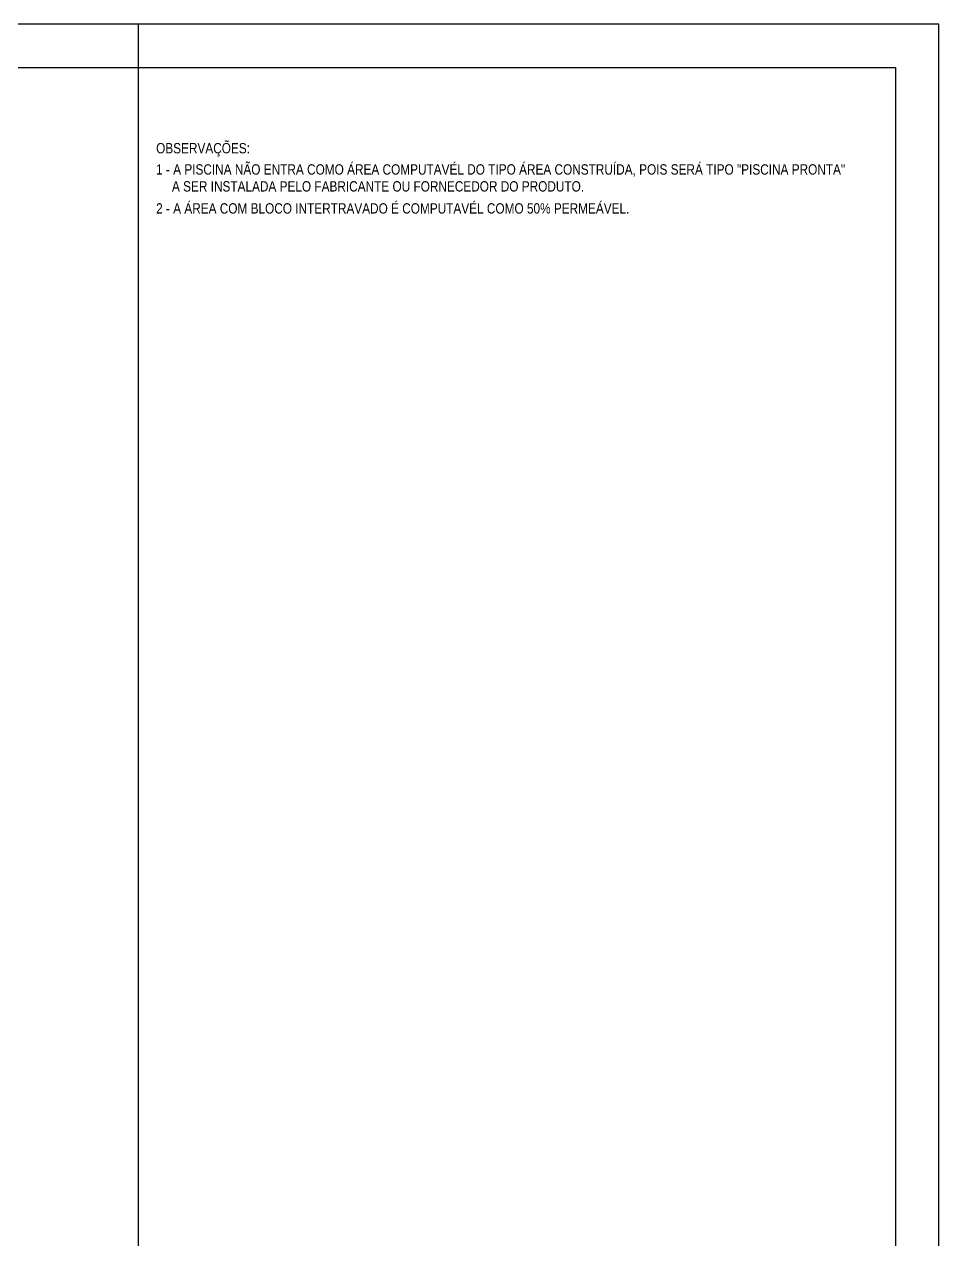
# Model space of a CAD drawing. Header units: millimetres. Extents: x -6300 to 1991, y -4770 to 4545.
# Drawn here: x -353 to 1232, y 2437 to 4545 of the extents above; entities that cross this region are included whole.
import ezdxf

# ---------------------------------------------------------------- set-up
doc = ezdxf.new("R2010")
doc.units = ezdxf.units.MM
doc.header["$LTSCALE"] = 20
doc.header["$MEASUREMENT"] = 0
doc.layers.get('0').update_dxf_attribs({"linetype": 'CONTINUOUS'})
doc.layers.add('Lotes', color=2, linetype='CONTINUOUS')
doc.layers.add('TEXTO', color=2, linetype='CONTINUOUS')
doc.styles.add('F2', font='ARIALN.TTF')

msp = doc.modelspace()

# ---------------------------------------------------------------- linework, layer by layer
at = {"color": 2}
msp.add_line((-155.379, 2390.867), (-155.379, 4545.189), dxfattribs=at)
at = {"layer": 'Lotes', "color": 2}
msp.add_lwpolyline([(-6225.21, 90.189), (1232.121, 90.189), (1232.121, 4545.189), (-6225.21, 4545.189)], close=True, dxfattribs=at)
at = {"layer": 'Lotes', "color": 1}
msp.add_lwpolyline([(-6037.71, 4470.189), (1157.121, 4470.189), (1157.121, 165.189), (-6037.71, 165.189)], close=True, dxfattribs=at)

# ---------------------------------------------------------------- texts
at = {"layer": 'TEXTO', "color": 2, "style": 'F2'}
for s, height, p in [('OBSERVAÇÕES:', 17.883, (-124.932, 4321.397)), ('1 - A PISCINA NÃO ENTRA COMO ÁREA COMPUTAVÉL DO TIPO ÁREA CONSTRUÍDA, POIS SERÁ TIPO "PISCINA PRONTA"', 17.883003, (-124.932, 4284.547)), (' A SER INSTALADA PELO FABRICANTE OU FORNECEDOR DO PRODUTO.', 17.883, (-103.156, 4255.193)), ('2 - A ÁREA COM BLOCO INTERTRAVADO É COMPUTAVÉL COMO 50%%% PERMEÁVEL.', 17.883, (-124.932, 4216.958))]:
    msp.add_text(s, height=height, dxfattribs=at).set_placement(p)

doc.saveas('drawing.dxf')
